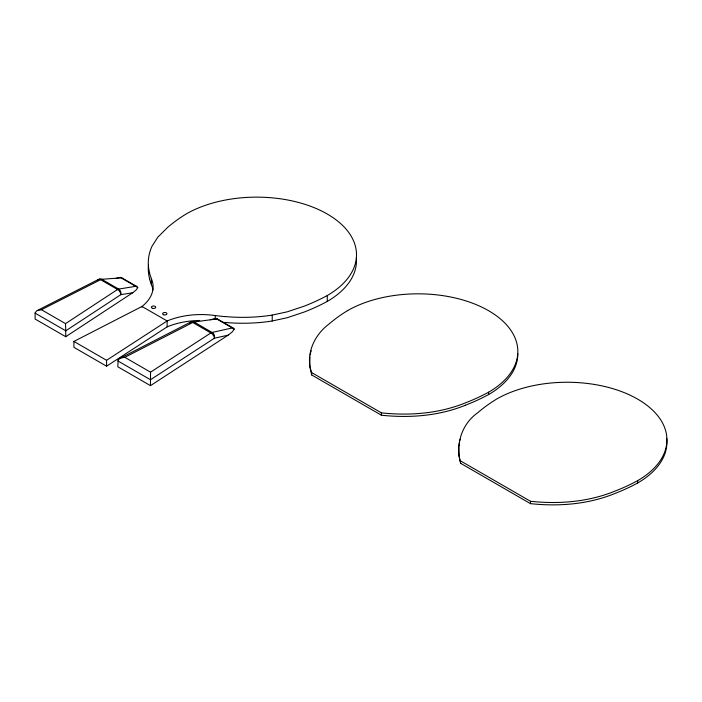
<?xml version="1.0" encoding="UTF-8"?>
<svg xmlns="http://www.w3.org/2000/svg" width="702" height="702" viewBox="0 0 702 702"><rect width="100%" height="100%" fill="white"/><g stroke="black" fill="none" stroke-linecap="round" stroke-linejoin="round"><path stroke-width="1.05" d="M137.75 287.662L136.188 289.952L133.09 292.497L65.734 336.714L35.1 319.033L35.144 312.741L36.706 310.81L41.427 309.714L100.561 279.686A4.335 2.501 -60 0 1 101.702 279.282L121.762 277.808L136.32 286.214A4.045 2.334 60 0 1 137.785 287.53L120.288 277.43A4.045 2.334 60 0 1 121.762 277.808M150.482 385.644L150.482 379.747L214.338 338.241L228.194 335.126L150.482 385.644L117.804 366.777L118.173 359.766L120.726 358.002L124.824 357.318L192.743 322.49A5.669 3.273 -60 0 1 194.059 321.99L217.269 318.857L232.774 327.816A4.528 2.615 60 0 1 234.24 329.071L232.301 331.879L228.29 335.065M232.774 327.816L212.162 332.441A5.669 3.273 -60 0 0 210.854 332.95L150.535 372.165L150.482 379.747L117.804 360.889M458.766 447.367L458.932 455.554L460.723 463.364L530.493 503.65C558.722 506.651 587.969 504.396 614.461 493.673A179.414 103.58 0 0 0 637.679 482.994A99.816 57.625 0 0 0 666.663 438.259M309.907 356.897L309.74 366.102L311.644 374.938L381.414 415.215C409.643 418.216 438.89 415.97 465.382 405.247M458.862 446.349L459.52 442.269M310.24 354.861L310.679 352.825M234.24 329.089L215.795 318.418A4.528 2.615 60 0 1 217.269 318.857M310.942 351.816L311.223 350.798M460.012 440.242L460.301 439.233M65.734 330.747L65.532 323.631L117.541 289.487A4.335 2.501 -60 0 1 118.673 289.084L136.32 286.214M65.734 336.714L65.734 330.817L120.788 294.682L132.739 292.734M149.508 273.183L151.386 278.703A57.757 33.345 0 0 1 141.997 306.467L73.903 341.435L73.903 347.323L106.572 366.19L106.572 360.293L167.137 320.981A57.757 33.345 0 0 1 215.224 315.558L224.789 316.646M106.572 366.19L167.137 326.878A57.757 33.345 0 0 1 199.684 320.472M214.338 338.241A4.142 2.554 56.4 0 0 213.768 336.021L212.759 334.485A4.844 2.983 56.4 0 0 210.854 332.95L192.743 322.49A4.844 2.597 63.3 0 0 191.084 321.964L190.207 322.411A4.142 2.22 63.3 0 0 189.759 323.411M119.428 358.617L190.602 322.104M37.381 310.459L98.534 279.396M210.267 319.77L215.733 318.427M116.155 278.334L120.068 277.448M224.789 322.543L222.385 322.315M347.429 310.688A179.405 103.58 0 0 0 328.931 324.105C314.233 334.968 305.08 354.685 311.644 372.578L381.414 412.864C409.643 415.865 438.89 413.61 465.382 402.887A179.414 103.58 0 0 0 488.601 392.207A99.816 57.625 0 0 0 488.583 310.705A99.816 57.625 0 0 0 347.437 310.696M460.723 461.003L530.493 501.289C558.722 504.29 587.969 502.044 614.461 491.321A179.414 103.58 0 0 0 637.679 480.642A99.816 57.625 0 0 0 637.662 399.131A99.816 57.625 0 0 0 496.516 399.122A179.405 103.58 0 0 0 478.009 412.53C461.644 423.903 455.159 444.726 460.723 463.364M124.824 357.318L150.535 372.165M41.427 309.714L65.532 323.631M35.1 313.136L65.734 330.782M73.903 341.435L106.572 360.293M152.913 289.908A57.757 33.345 0 0 0 151.386 284.6L149.508 279.08M637.662 480.633L637.662 482.985M530.493 501.289L530.493 503.65M488.583 392.199L488.583 394.559A179.414 103.58 0 0 1 465.373 405.238M381.414 412.864L381.414 415.215M327.255 295.524L327.255 301.421A179.414 103.58 0 0 1 304.036 312.1L287.162 317.734L272.227 320.972L272.227 315.075L287.162 311.846L304.054 306.212A179.414 103.58 0 0 0 327.264 295.533A99.816 57.625 0 0 0 327.255 214.022A99.816 57.625 0 0 0 186.109 214.013A179.405 103.58 0 0 0 167.594 227.43L157.827 237.171L152.053 246.148A113.101 65.295 0 0 0 149.71 273.166M311.644 372.578L311.644 374.938M215.224 315.558L215.224 319.489M167.137 326.878L167.137 320.981L141.997 306.467L141.997 307.204M151.386 278.703L151.386 284.6M214.391 338.259A4.51 3.615 84.8 0 0 212.144 332.502L194.059 321.99A4.51 3.282 89.8 0 0 190.181 322.99M356.353 257.678A99.816 57.625 0 0 1 327.272 301.412M272.244 315.101A112.934 65.207 0 0 1 224.824 316.523M272.244 320.998A112.934 65.207 0 0 1 224.824 322.42M149.71 279.063A113.101 65.295 0 0 1 148.473 264.777M97.806 280.449A4.335 2.334 63.1 0 1 100.561 279.686L117.541 289.487A4.335 2.659 56.7 0 1 120.788 294.682A4.335 3.396 80.7 0 0 118.673 289.084L101.702 279.282A4.335 3.098 85.8 0 0 98.131 280.361M517.822 353.808A99.816 57.625 0 0 1 488.601 394.55M163.698 314.803A2.167 1.255 0 0 0 166.944 313.724A2.167 1.255 0 0 0 163.698 312.644A2.167 1.255 0 0 0 163.698 314.803M152.466 308.318A2.167 1.255 0 0 0 155.712 307.239A2.167 1.255 0 0 0 152.466 306.16A2.167 1.255 0 0 0 152.466 308.318"/></g></svg>
